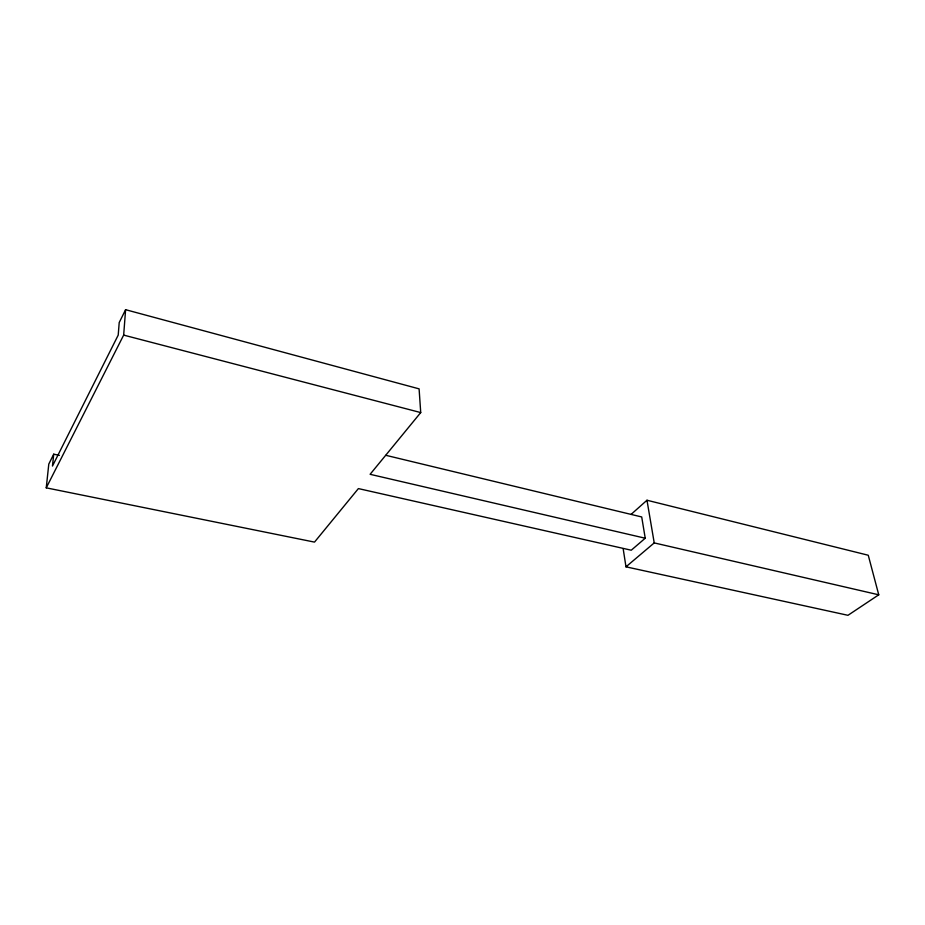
<?xml version="1.0" encoding="UTF-8"?>
<svg xmlns="http://www.w3.org/2000/svg" width="925" height="925" viewBox="0 0 925 925"><rect width="100%" height="100%" fill="white"/><g stroke="black" fill="none" stroke-linecap="round" stroke-linejoin="round"><path stroke-width="1.39" d="M645.234 538.223L631.255 550.213L358.391 488.585L314.512 542.108L46.25 487.845L123.661 335.104L125.603 309.69L419.094 388.858L420.725 412.573L370.104 474.305L645.234 538.223L641.707 516.959L385.887 455.32M59.362 455.377L53.719 454.175L52.471 466.05L118.215 335.104L119.209 322.536L125.603 309.69M46.25 487.845L48.794 464.072L53.719 454.175M631.093 514.393L646.98 500.24L868.263 555.243L878.75 594.81L847.971 615.31L625.982 566.828L623.149 548.606M625.982 566.828L654.229 542.906L878.75 594.81M123.661 335.104L420.725 412.573M646.98 500.24L654.229 542.906"/></g></svg>
